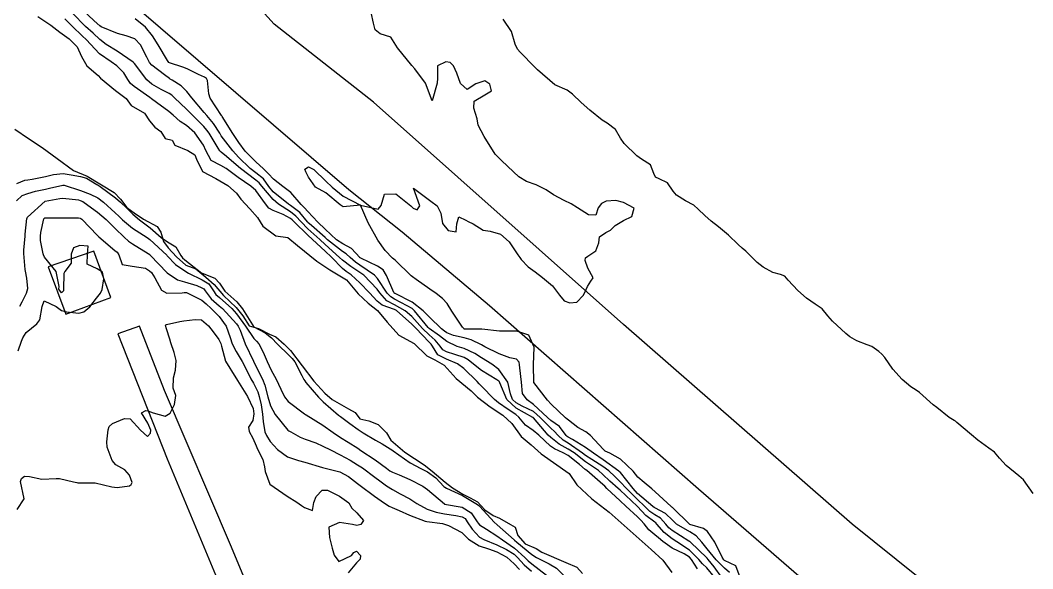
# Model space of a CAD drawing. Header units: metres. Extents: x 307586 to 320046, y 7427249 to 7434250.
# Drawn here: x 311804.5 to 311920.1, y 7432130.7 to 7432193.3 of the extents above; entities that cross this region are included whole.
import ezdxf

# ---------------------------------------------------------------- set-up
doc = ezdxf.new("R2010")
doc.units = ezdxf.units.M
doc.header["$MEASUREMENT"] = 0
for name, color, linetype in [('Curvas de Nivel 1m', 11, 'Continuous'), ('Curvas de Nivel 5m', 15, 'Continuous'), ('Edificações', 30, 'Continuous'), ('Hidrografia', 140, 'Continuous'), ('Vias Primárias', 230, 'Continuous'), ('Vias Secundárias', 230, 'Continuous')]:
    doc.layers.add(name, color=color, linetype=linetype)

msp = doc.modelspace()

# ---------------------------------------------------------------- linework, layer by layer
at = {"layer": 'Curvas de Nivel 1m', "flags": 128}
for points, elevation in [([(311884.59, 7432129.7), (311883.7, 7432130.89), (311883.03, 7432131.72), (311882.89, 7432131.88), (311880.96, 7432133.75), (311880.93, 7432133.77), (311880.91, 7432133.79), (311880.83, 7432133.83), (311878.93, 7432135.06), (311878.53, 7432135.37), (311878.19, 7432135.78), (311877.59, 7432136.44), (311876.94, 7432136.84), (311876.37, 7432137.23), (311875.76, 7432137.81), (311874.96, 7432138.57), (311873.69, 7432139.83), (311872.99, 7432140.59), (311872.37, 7432141.22), (311871.67, 7432141.86), (311871.01, 7432142.36), (311869.74, 7432143.16), (311869.03, 7432143.62), (311868.66, 7432143.89), (311867.04, 7432145), (311866.48, 7432145.36), (311865.85, 7432145.93), (311865.48, 7432146.35), (311865.06, 7432146.73), (311863.85, 7432147.95), (311863.08, 7432148.62), (311861.81, 7432149.26), (311861.1, 7432149.62), (311860.7, 7432149.99), (311860.46, 7432150.64), (311860.17, 7432152), (311859.14, 7432153.42), (311858.32, 7432154.02), (311857.16, 7432154.75), (311856.39, 7432155.26), (311855.17, 7432155.83), (311854.38, 7432156.07), (311853.18, 7432156.63), (311852.35, 7432157.26), (311851.19, 7432158.1), (311851.18, 7432158.11), (311851.08, 7432158.23), (311849.51, 7432160.13), (311849.23, 7432160.38), (311848.68, 7432160.68), (311847.24, 7432161.44), (311846.79, 7432161.71), (311846.38, 7432162.16), (311845.27, 7432163.83), (311844.93, 7432164.18), (311843.28, 7432165.33), (311842.76, 7432165.68), (311842.15, 7432166.22), (311841.7, 7432166.63), (311841.3, 7432166.91), (311839.59, 7432168.25), (311839.32, 7432168.49), (311837.75, 7432169.85), (311837.34, 7432170.21), (311837.29, 7432170.27), (311836.42, 7432171.35), (311835.36, 7432172.14), (311835.13, 7432172.3), (311833.38, 7432173.73), (311832.9, 7432174.33), (311832.26, 7432175.2), (311831.41, 7432175.87), (311830.76, 7432176.36), (311829.43, 7432177.68), (311828.78, 7432178.38), (311827.46, 7432180.09), (311827.28, 7432180.39), (311826.58, 7432181.51), (311825.82, 7432182.41), (311825.49, 7432182.77), (311824.11, 7432184.43), (311823.52, 7432185.18), (311822.88, 7432185.81), (311821.85, 7432186.47), (311821.64, 7432186.57), (311821.53, 7432186.64), (311820.96, 7432187.05), (311819.55, 7432188.16), (311819.28, 7432188.49), (311818.97, 7432189.09), (311818.22, 7432190.5), (311817.59, 7432191.17), (311816.6, 7432191.53), (311815.6, 7432191.77), (311813.76, 7432192.56), (311813.6, 7432192.66), (311812.95, 7432193.24), (311811.63, 7432194.47)], 716), ([(311881.8, 7432130.66), (311881.12, 7432131.75), (311880.89, 7432132.02), (311880.27, 7432132.38), (311878.9, 7432133.03), (311877.83, 7432133.78), (311877.34, 7432134.21), (311876.92, 7432134.55), (311876.23, 7432135.11), (311875.72, 7432135.81), (311875.35, 7432136.22), (311874.94, 7432136.59), (311873.61, 7432137.83), (311872.96, 7432138.44), (311871.46, 7432139.86), (311871.21, 7432140.1), (311870.99, 7432140.3), (311869.16, 7432141.89), (311869, 7432142.02), (311868.33, 7432142.58), (311867.03, 7432143.61), (311866.48, 7432143.92), (311865.49, 7432144.39), (311865.04, 7432144.69), (311863.71, 7432145.95), (311863.06, 7432146.46), (311862.16, 7432147.07), (311861.42, 7432147.98), (311861.08, 7432148.29), (311860.2, 7432148.88), (311859.1, 7432149.62), (311858.64, 7432150.01), (311857.12, 7432151.58), (311856.88, 7432151.8), (311856.65, 7432152.04), (311855.15, 7432153.56), (311854.43, 7432154.07), (311853.16, 7432154.59), (311852.16, 7432155.09), (311851.55, 7432156.1), (311851.4, 7432156.33), (311851.18, 7432156.54), (311849.67, 7432158.13), (311849.2, 7432158.61), (311847.46, 7432160.15), (311847.22, 7432160.27), (311845.83, 7432160.77), (311845.23, 7432161.23), (311844.37, 7432162.19), (311843.26, 7432163.32), (311842.27, 7432164.22), (311841.69, 7432164.63), (311841.28, 7432164.97), (311840.02, 7432166.24), (311839.3, 7432166.93), (311837.86, 7432168.26), (311837.32, 7432168.77), (311835.76, 7432170.29), (311835.55, 7432170.5), (311835.35, 7432170.66), (311834.53, 7432171.12), (311833.36, 7432171.58), (311832.87, 7432171.84), (311832.49, 7432172.33), (311831.39, 7432173.86), (311830.84, 7432174.36), (311829.4, 7432175.33), (311828, 7432176.38), (311827.42, 7432176.7), (311826.3, 7432177.29), (311825.7, 7432178.42), (311825.44, 7432179.02), (311824.44, 7432180.43), (311823.47, 7432181.29), (311822.77, 7432181.74), (311821.96, 7432182.46), (311821.49, 7432182.89), (311820.07, 7432183.91), (311819.51, 7432184.32), (311819.29, 7432184.49), (311817.53, 7432185.75), (311817.09, 7432186.08), (311816.81, 7432186.52), (311816.33, 7432187.31), (311815.55, 7432188.11), (311814.91, 7432188.55), (311813.57, 7432189.48), (311812.53, 7432190.58), (311812.08, 7432191.07), (311811.59, 7432191.53), (311810.48, 7432192.6), (311809.62, 7432193.46)], 714), ([(311885.44, 7432130.26), (311884.87, 7432130.76), (311883.92, 7432131.71), (311882.9, 7432132.95), (311882.29, 7432133.73), (311881.64, 7432134.45), (311880.92, 7432134.89), (311879.42, 7432135.77), (311878.94, 7432136.23), (311878.15, 7432136.98), (311876.95, 7432137.62), (311876.84, 7432137.68), (311876.72, 7432137.79), (311874.97, 7432139.29), (311874.45, 7432139.83), (311873, 7432141.66), (311872.92, 7432141.75), (311872.81, 7432141.84), (311871.02, 7432143.1), (311869.94, 7432143.88), (311869.04, 7432144.53), (311867.53, 7432145.43), (311867.05, 7432145.72), (311866.93, 7432145.79), (311866.82, 7432145.91), (311866.07, 7432146.94), (311865.07, 7432147.62), (311864.67, 7432147.94), (311863.09, 7432149.43), (311862.36, 7432149.97), (311861.82, 7432150.69), (311861.7, 7432151.98), (311861.53, 7432153.6), (311861.5, 7432153.98), (311861.45, 7432154.28), (311861.16, 7432154.59), (311860.39, 7432154.76), (311859.16, 7432155.21), (311857.54, 7432156.03), (311857.17, 7432156.24), (311855.96, 7432156.83), (311855.18, 7432157.03), (311853.94, 7432157.32), (311853.19, 7432157.63), (311852.92, 7432157.81), (311852.6, 7432158.09), (311851.21, 7432159.39), (311850.5, 7432160.12), (311849.23, 7432161.13), (311847.29, 7432162.1), (311847.24, 7432162.12), (311847.23, 7432162.13), (311847.21, 7432162.15), (311847.16, 7432162.23), (311846.32, 7432164.16), (311845.93, 7432164.82), (311845.28, 7432165.22), (311843.37, 7432166.12), (311843.29, 7432166.17), (311843.27, 7432166.18), (311843.25, 7432166.2), (311842.33, 7432167.25), (311841.31, 7432167.77), (311840.59, 7432168.24), (311839.33, 7432169.45), (311838.49, 7432170.26), (311837.35, 7432171.46), (311836.96, 7432171.87), (311836.56, 7432172.28), (311835.38, 7432173.63), (311834.5, 7432174.31), (311833.4, 7432175.14), (311832.83, 7432175.75), (311832.26, 7432176.34), (311831.82, 7432176.75), (311831.42, 7432177.1), (311830.18, 7432178.36), (311829.45, 7432179.36), (311828.77, 7432180.38), (311827.55, 7432182.33), (311827.51, 7432182.39), (311827.48, 7432182.43), (311826.2, 7432184.41), (311826.02, 7432184.91), (311825.87, 7432186.41), (311825.78, 7432186.66), (311825.54, 7432186.81), (311824.87, 7432187.09), (311823.55, 7432187.75), (311823.06, 7432187.96), (311821.55, 7432188.42), (311821.48, 7432188.47), (311821.33, 7432188.7), (311820.25, 7432190.48), (311819.59, 7432191.51), (311818.82, 7432192.5), (311817.62, 7432193.48)], 717), ([(311886.69, 7432129.67), (311886.19, 7432131), (311884.88, 7432131.64), (311884.8, 7432131.7), (311884.6, 7432131.99), (311883.78, 7432133.71), (311882.93, 7432134.94), (311882.47, 7432135.27), (311880.93, 7432135.75), (311878.95, 7432137.66), (311878.89, 7432137.71), (311878.81, 7432137.77), (311876.98, 7432139.45), (311876.58, 7432139.8), (311875.7, 7432140.52), (311875, 7432141.15), (311874.45, 7432141.83), (311873.02, 7432143.2), (311871.78, 7432143.86), (311871.27, 7432144.1), (311871.04, 7432144.35), (311869.61, 7432145.88), (311869.06, 7432146.32), (311868.15, 7432146.81), (311867.07, 7432147.66), (311866.93, 7432147.77), (311866.75, 7432147.91), (311865.1, 7432149.46), (311864.68, 7432149.94), (311863.12, 7432151.96), (311863.08, 7432153.96), (311863.17, 7432155.96), (311862.56, 7432157.34), (311861.19, 7432157.82), (311859.41, 7432157.79), (311859.19, 7432157.79), (311857.19, 7432158.03), (311855.19, 7432158.05), (311855.17, 7432158.06), (311854.99, 7432158.27), (311853.78, 7432160.07), (311853.23, 7432160.95), (311852.7, 7432161.55), (311851.98, 7432162.1), (311851.25, 7432162.6), (311849.69, 7432163.7), (311849.27, 7432164.01), (311849.12, 7432164.13), (311847.29, 7432165.92), (311847.16, 7432166.02), (311846.99, 7432166.15), (311846.17, 7432167.03), (311845.31, 7432168.18), (311844.22, 7432170.19), (311843.36, 7432172.2), (311841.36, 7432172.01), (311841.02, 7432172.23), (311839.38, 7432173.6), (311838.22, 7432174.26), (311837.4, 7432175.37), (311837.12, 7432175.99), (311837.01, 7432176.28), (311837.42, 7432176.57), (311838.01, 7432176.26), (311839.4, 7432174.93), (311840.13, 7432174.24), (311841.38, 7432173.2), (311843.36, 7432172.2), (311845.36, 7432171.73), (311845.71, 7432172.17), (311846.09, 7432173.46), (311847.38, 7432173.5), (311849.08, 7432172.13), (311849.36, 7432171.85), (311849.83, 7432171.65), (311850.11, 7432172.12), (311849.39, 7432174.13), (311851.37, 7432172.64), (311852.11, 7432172.1), (311852.52, 7432171.26), (311852.7, 7432170.09), (311853.33, 7432169.3), (311854.25, 7432169.15), (311854.34, 7432170.07), (311854.57, 7432170.85), (311855.35, 7432170.48), (311855.63, 7432170.34), (311856.22, 7432170.05), (311857.33, 7432169.33), (311858.13, 7432169.22), (311859.33, 7432168.89), (311860.32, 7432168), (311861.3, 7432166.51), (311861.51, 7432166.2), (311861.68, 7432165.98), (311862.48, 7432165.16), (311863.28, 7432164.56), (311864.11, 7432163.95), (311865.26, 7432162.97), (311866.06, 7432161.93), (311866.58, 7432161.26), (311867.23, 7432161.05), (311868.04, 7432161.1), (311868.77, 7432161.89), (311868.93, 7432162.21), (311869.26, 7432162.91), (311869.63, 7432163.52), (311869.88, 7432163.88), (311869.28, 7432165.01), (311869, 7432165.89), (311869.01, 7432166.18), (311869.3, 7432166.38), (311870.21, 7432166.97), (311870.53, 7432167.88), (311870.62, 7432168.58), (311871.33, 7432169.07), (311871.87, 7432169.33), (311872.39, 7432169.85), (311873.35, 7432170.45), (311874.29, 7432170.89), (311874.57, 7432171.83), (311873.37, 7432172.51), (311872.5, 7432172.73), (311871.37, 7432172.66), (311870.85, 7432172.39), (311870.48, 7432171.88), (311870.19, 7432171.05), (311869.35, 7432171.09), (311868.1, 7432171.9), (311867.37, 7432172.36), (311866.57, 7432172.72), (311865.38, 7432173.35), (311864.53, 7432173.95), (311863.4, 7432174.51), (311862.3, 7432174.88), (311861.41, 7432175.42), (311860.82, 7432176), (311859.43, 7432177.29), (311858.7, 7432178.02), (311857.46, 7432180.03), (311856.78, 7432181.34), (311856.66, 7432182.04), (311856.28, 7432183.27), (311856.31, 7432184.05), (311857.52, 7432184.78), (311858.3, 7432185.25), (311858.09, 7432186.02), (311857.54, 7432186.39), (311856.51, 7432186.05), (311855.53, 7432185.39), (311854.75, 7432186.07), (311854.35, 7432187.27), (311853.94, 7432188.08), (311853.56, 7432188.46), (311853.07, 7432188.57), (311852.15, 7432188.1), (311852.12, 7432186.69), (311852.11, 7432186.1), (311851.51, 7432184.11), (311850.78, 7432186.12), (311849.55, 7432187.76), (311849.22, 7432188.13), (311847.58, 7432190.15), (311846.81, 7432191.38), (311845.6, 7432191.75), (311845.03, 7432192.19), (311844.83, 7432192.98), (311844.58, 7432194.19)], 718), ([(311920.11, 7432139.28), (311919, 7432140.85), (311918.48, 7432141.3), (311917.02, 7432142.46), (311916.27, 7432143.32), (311915.7, 7432143.99), (311915.04, 7432144.44), (311913.78, 7432145.35), (311913.06, 7432145.96), (311911.41, 7432147.39), (311911.24, 7432147.54), (311911.09, 7432147.62), (311910.52, 7432147.96), (311909.1, 7432149.08), (311908.71, 7432149.41), (311907.12, 7432150.81), (311906.75, 7432151.07), (311906.16, 7432151.44), (311905.14, 7432152.28), (311904.09, 7432153.47), (311903.17, 7432154.8), (311902.85, 7432155.17), (311902.48, 7432155.49), (311901.71, 7432156.04), (311901.18, 7432156.24), (311900, 7432156.7), (311899.19, 7432157.17), (311898.72, 7432157.53), (311897.21, 7432158.94), (311896.69, 7432159.56), (311896.02, 7432160.35), (311895.24, 7432160.87), (311894.23, 7432161.59), (311893.26, 7432162.44), (311892.15, 7432163.62), (311891.75, 7432164.1), (311891.28, 7432164.26), (311890.41, 7432164.51), (311889.29, 7432165.11), (311888.6, 7432165.66), (311887.31, 7432166.92), (311886.9, 7432167.27), (311886.45, 7432167.68), (311885.33, 7432168.77), (311884.21, 7432169.71), (311883.35, 7432170.38), (311882.63, 7432171.01), (311881.89, 7432171.74), (311881.37, 7432172.18), (311880.45, 7432172.69), (311879.39, 7432173.34), (311879.03, 7432173.77), (311878.36, 7432174.74), (311877.41, 7432175.19), (311877, 7432175.38), (311876.83, 7432175.8), (311876.42, 7432176.8), (311875.43, 7432177.44), (311874.87, 7432177.83), (311873.45, 7432179.23), (311873, 7432179.85), (311872.44, 7432180.82), (311871.48, 7432181.54), (311870.93, 7432181.88), (311869.5, 7432183.05), (311868.54, 7432183.9), (311867.52, 7432184.88), (311866.93, 7432185.32), (311865.53, 7432185.94), (311863.55, 7432187.64), (311863.38, 7432187.79), (311863.22, 7432187.96), (311861.58, 7432189.64), (311861.25, 7432189.99), (311861, 7432190.58), (311860.57, 7432192), (311859.62, 7432193.43)], 719), ([(311804.11, 7432174.67), (311805.02, 7432175.04), (311805.4, 7432175.09), (311805.88, 7432175.14), (311807.4, 7432175.48), (311808.32, 7432175.7), (311809.4, 7432175.79), (311810.34, 7432175.67), (311811.4, 7432175.46), (311812.08, 7432175.26), (311813.24, 7432174.56), (311813.39, 7432174.47), (311813.63, 7432174.31), (311815.37, 7432173.04), (311815.95, 7432172.53), (311816.66, 7432171.83), (311817.35, 7432171.15), (311818.13, 7432170.5), (311819.33, 7432169.59), (311820.6, 7432168.48), (311821.31, 7432167.99), (311822.27, 7432167.42), (311822.83, 7432166.45), (311823.02, 7432166.18), (311823.29, 7432165.96), (311825.24, 7432164.42), (311825.27, 7432164.41), (311826.72, 7432163.86), (311827.26, 7432163.28), (311827.88, 7432162.38), (311829.23, 7432161.14), (311829.87, 7432160.36), (311831.02, 7432158.52), (311831.14, 7432158.35), (311831.19, 7432158.3), (311832.48, 7432157.63), (311833.18, 7432157.04), (311833.87, 7432156.31), (311835.16, 7432155.05), (311835.55, 7432154.68), (311835.85, 7432154.29), (311836.66, 7432152.75), (311836.89, 7432152.27), (311836.98, 7432152.13), (311837.12, 7432151.96), (311838.57, 7432150.26), (311839.1, 7432149.73), (311840.84, 7432148.23), (311841.07, 7432148.05), (311842.12, 7432147.27), (311843.06, 7432146.58), (311843.63, 7432146.19), (311845.04, 7432145.36), (311845.8, 7432144.93), (311847.03, 7432144.19), (311847.09, 7432144.15), (311849.01, 7432142.77), (311850.22, 7432142.12), (311851, 7432141.74), (311851.96, 7432141.07), (311852.86, 7432140.08), (311852.98, 7432139.98), (311853.16, 7432139.9), (311854.97, 7432139.05), (311856.71, 7432138.03), (311856.84, 7432137.92), (311856.95, 7432137.8), (311858.58, 7432136.01), (311858.93, 7432135.69), (311860.87, 7432133.99), (311860.91, 7432133.95), (311861.18, 7432133.72), (311862.89, 7432132.32), (311863.43, 7432131.95), (311864.88, 7432131.23), (311865.71, 7432130.76), (311866.54, 7432129.91)], 714), ([(311804.46, 7432160.67), (311804.72, 7432161.17), (311805.24, 7432162.13), (311805.37, 7432162.66), (311805.26, 7432163.87), (311805.12, 7432164.66), (311805.09, 7432164.85), (311804.92, 7432166.66), (311804.92, 7432167.04), (311805.07, 7432168.66), (311805.09, 7432168.89), (311805.28, 7432170.66), (311805.29, 7432170.71), (311805.34, 7432170.82), (311807.36, 7432172.63), (311809.02, 7432172.96), (311809.37, 7432172.99), (311811.15, 7432172.8), (311811.37, 7432172.74), (311811.66, 7432172.59), (311812.66, 7432171.88), (311813.35, 7432171.39), (311814.31, 7432170.55), (311815.33, 7432169.53), (311816.37, 7432168.52), (311816.87, 7432168.08), (311817.31, 7432167.78), (311819.11, 7432166.68), (311819.29, 7432166.55), (311819.36, 7432166.49), (311821.27, 7432164.47), (311822.45, 7432163.65), (311823.26, 7432163.42), (311824.67, 7432163.01), (311825.25, 7432162.76), (311825.46, 7432162.63), (311825.63, 7432162.41), (311826.32, 7432161.49), (311827.23, 7432160.7), (311827.58, 7432160.39), (311829.2, 7432158.64), (311829.4, 7432158.37), (311829.63, 7432157.92), (311830.2, 7432156.36), (311831.12, 7432154.38), (311831.14, 7432154.35), (311831.15, 7432154.33), (311832.16, 7432152.33), (311832.44, 7432151.65), (311832.78, 7432150.32), (311833.09, 7432149.29), (311833.62, 7432148.31), (311835.06, 7432146.52), (311835.17, 7432146.41), (311835.38, 7432146.3), (311836.47, 7432145.71), (311837.04, 7432145.48), (311838.26, 7432145.04), (311839.04, 7432144.69), (311839.93, 7432144.24), (311841.02, 7432143.69), (311842.17, 7432143.06), (311843.01, 7432142.56), (311843.57, 7432142.19), (311844.99, 7432141.15), (311845.54, 7432140.73), (311846.31, 7432140.16), (311846.98, 7432139.72), (311847.87, 7432139.24), (311848.96, 7432138.66), (311849.77, 7432138.12), (311850.95, 7432137.47), (311851.98, 7432137.13), (311852.94, 7432136.96), (311854.24, 7432136.77), (311854.94, 7432136.62), (311855.28, 7432136.4), (311855.52, 7432136.05), (311856.07, 7432135.19), (311856.92, 7432134.3), (311857.41, 7432134.03), (311858.9, 7432133.43), (311860.02, 7432132.88), (311860.89, 7432132.33), (311861.26, 7432131.98), (311862.02, 7432131.11), (311862.87, 7432130.42)], 716), ([(311804.28, 7432155.55), (311804.66, 7432156.67), (311804.8, 7432157.04), (311805.18, 7432157.67), (311806.42, 7432158.64), (311806.75, 7432159.09), (311807.03, 7432160.63), (311807.23, 7432161.26), (311808.6, 7432160.62), (311809.22, 7432160.18), (311809.79, 7432160.03), (311811.21, 7432159.85), (311811.79, 7432160.01), (311812.44, 7432160.57), (311813.23, 7432161.57), (311813.66, 7432162.14), (311813.87, 7432162.55), (311814.04, 7432163.77), (311813.89, 7432164.55), (311813.28, 7432164.91), (311812.16, 7432165.45), (311812.18, 7432166.58), (311812.25, 7432167.52), (311811.3, 7432167.59), (311810.6, 7432167.3), (311810.34, 7432166.6), (311810.33, 7432165.55), (311809.61, 7432164.61), (311809.5, 7432164.38), (311809.46, 7432162.61), (311809.45, 7432162.4), (311809.24, 7432162.19), (311808.91, 7432162.61), (311808.94, 7432162.92), (311808.63, 7432164.62), (311807.29, 7432166.26), (311807.17, 7432166.51), (311807.14, 7432166.63), (311806.83, 7432168.16), (311806.83, 7432168.64), (311806.88, 7432169.07), (311807.21, 7432170.63), (311807.34, 7432170.73), (311809.23, 7432170.73), (311809.34, 7432170.73), (311811.18, 7432170.76), (311811.34, 7432170.72), (311811.43, 7432170.68), (311811.56, 7432170.59), (311813.32, 7432168.72), (311813.49, 7432168.56), (311815.3, 7432167.03), (311815.57, 7432166.81), (311815.78, 7432166.53), (311816.16, 7432165.41), (311817.28, 7432165.22), (311818.8, 7432164.98), (311819.28, 7432164.71), (311819.49, 7432164.49), (311819.87, 7432163.88), (311820.63, 7432162.48), (311821.24, 7432162.13), (311822.98, 7432162.19), (311823.24, 7432162.23), (311823.48, 7432162.2), (311825.23, 7432161.36), (311825.74, 7432160.93), (311826.29, 7432160.4), (311827.21, 7432159.49), (311828.01, 7432158.38), (311828.46, 7432157.1), (311828.69, 7432156.37), (311829.16, 7432155.5), (311829.84, 7432154.36), (311830.56, 7432152.92), (311830.84, 7432152.35), (311831.12, 7432151.86), (311831.62, 7432150.86), (311831.79, 7432150.34), (311832.01, 7432149.41), (311832.17, 7432148.33), (311832.23, 7432147.49), (311832.44, 7432146.33), (311832.61, 7432145.89), (311833.04, 7432145.19), (311833.86, 7432144.31), (311835.02, 7432143.47), (311836.27, 7432143.03), (311837.01, 7432142.84), (311839, 7432142.25), (311841, 7432141.74), (311841.97, 7432141.2), (311842.99, 7432140.43), (311843.29, 7432140.2), (311844.96, 7432138.95), (311846.07, 7432138.16), (311846.62, 7432137.82), (311846.95, 7432137.67), (311847.75, 7432137.34), (311848.94, 7432136.81), (311850.73, 7432136.11), (311850.93, 7432136.06), (311852.69, 7432135.85), (311852.93, 7432135.79), (311853.4, 7432135.61), (311854.92, 7432134.82), (311855.29, 7432134.43), (311855.67, 7432134.05), (311856.9, 7432133.31), (311857.96, 7432132.96), (311858.89, 7432132.63), (311860.03, 7432132), (311860.88, 7432131.24), (311861.48, 7432130.6)], 717), ([(311804.17, 7432137.44), (311804.95, 7432138.66), (311804.54, 7432140.66), (311804.65, 7432141), (311804.99, 7432141.25), (311805.56, 7432141.22), (311806.99, 7432140.92), (311808.63, 7432140.97), (311808.99, 7432140.99), (311810.6, 7432140.59), (311810.98, 7432140.51), (311811.07, 7432140.5), (311812.98, 7432140.49), (311813.06, 7432140.48), (311814.98, 7432140.02), (311815.56, 7432139.94), (311816.98, 7432140.15), (311817.19, 7432140.29), (311817.27, 7432140.51), (311816.99, 7432141.38), (311816.45, 7432141.97), (311815.43, 7432142.53), (311815.01, 7432143.05), (311814.45, 7432144.55), (311814.4, 7432145.18), (311814.54, 7432146.55), (311814.67, 7432146.93), (311815.06, 7432147.26), (311816.4, 7432147.85), (311817.07, 7432147.8), (311818.22, 7432146.5), (311819.05, 7432145.78), (311819.38, 7432146.15), (311819.42, 7432146.49), (311819.06, 7432147.29), (311818.36, 7432148.5), (311818.84, 7432148.73), (311819.08, 7432148.7), (311819.68, 7432148.48), (311821.07, 7432148.11), (311821.62, 7432148.46), (311822.1, 7432149.44), (311822.26, 7432150.45), (311821.97, 7432151.31), (311822.02, 7432152.46), (311822.22, 7432153.37), (311822.31, 7432154.45), (311822.09, 7432155.38), (311821.7, 7432156.46), (311821.6, 7432156.88), (311821.19, 7432158.09), (311821.11, 7432158.47), (311821.12, 7432158.54), (311821.19, 7432158.57), (311822.74, 7432158.9), (311823.2, 7432158.98), (311824.48, 7432159.15), (311825.2, 7432159.08), (311825.98, 7432158.41), (311826.53, 7432157.74), (311827.18, 7432156.87), (311827.39, 7432156.39), (311827.48, 7432156.08), (311827.92, 7432154.38), (311829.12, 7432152.47), (311829.18, 7432152.37), (311829.3, 7432152.19), (311830.46, 7432150.36), (311831.08, 7432148.99), (311831.17, 7432148.35), (311831.07, 7432147.59), (311830.57, 7432146.84), (311830.64, 7432146.35), (311831.05, 7432145.58), (311831.42, 7432144.72), (311831.6, 7432144.34), (311832.18, 7432143.17), (311832.38, 7432142.33), (311832.45, 7432141.78), (311832.98, 7432140.32), (311834.96, 7432138.96), (311836.06, 7432138.28), (311836.6, 7432137.92), (311836.95, 7432137.67), (311837.87, 7432137.34), (311838.02, 7432138.26), (311838.3, 7432138.92), (311838.97, 7432139.64), (311839.56, 7432139.66), (311840.96, 7432138.98), (311842.02, 7432138.21), (311842.34, 7432137.6), (311842.94, 7432137.08), (311843.7, 7432136.19), (311843.39, 7432135.73), (311842.93, 7432135.62), (311842.45, 7432135.73), (311840.93, 7432135.95), (311839.73, 7432135.43), (311839.8, 7432134.24), (311840.11, 7432133.02), (311840.35, 7432132.24), (311840.88, 7432131.5), (311842.33, 7432132.21), (311842.57, 7432132.52), (311842.89, 7432132.69), (311843.34, 7432132.2), (311843.3, 7432131.78), (311842.87, 7432131.34), (311841.94, 7432130.21)], 718)]:
    msp.add_lwpolyline(points, dxfattribs=dict(at, elevation=elevation))
at = {"layer": 'Curvas de Nivel 5m', "elevation": 715, "flags": 128}
for points in [[(311883.73, 7432129.71), (311882.87, 7432130.78), (311882.39, 7432131.24), (311881.97, 7432131.73), (311880.9, 7432132.79), (311879.46, 7432133.76), (311878.92, 7432134.1), (311877.98, 7432134.83), (311877.18, 7432135.79), (311877.06, 7432135.91), (311876.94, 7432136), (311875.9, 7432136.76), (311874.95, 7432137.79), (311874.93, 7432137.82), (311872.98, 7432139.64), (311872.75, 7432139.84), (311871.81, 7432140.67), (311871, 7432141.46), (311870.49, 7432141.88), (311869.02, 7432142.9), (311867.73, 7432143.9), (311867.04, 7432144.35), (311866.02, 7432144.91), (311865.05, 7432145.65), (311864.77, 7432145.94), (311863.07, 7432147.91), (311863.05, 7432147.93), (311863.01, 7432147.96), (311861.09, 7432149.03), (311860.04, 7432150), (311859.23, 7432151.9), (311859.2, 7432152.01), (311859.12, 7432152.1), (311858.89, 7432152.25), (311857.14, 7432153.31), (311856.25, 7432154.04), (311855.65, 7432154.55), (311855.16, 7432154.79), (311854.1, 7432155.13), (311853.17, 7432155.44), (311852.75, 7432155.67), (311852.43, 7432156.09), (311851.87, 7432156.79), (311851.19, 7432157.38), (311850.43, 7432158.12), (311849.21, 7432159.47), (311848.44, 7432160.14), (311847.23, 7432160.8), (311846.35, 7432161.28), (311845.56, 7432162.18), (311845.25, 7432162.61), (311843.71, 7432164.2), (311843.28, 7432164.52), (311842.24, 7432165.17), (311841.29, 7432165.92), (311840.94, 7432166.23), (311839.31, 7432167.7), (311838.69, 7432168.26), (311837.33, 7432169.5), (311836.58, 7432170.28), (311835.98, 7432170.92), (311835.35, 7432171.41), (311833.98, 7432172.31), (311833.37, 7432172.83), (311832.1, 7432174.34), (311831.78, 7432174.72), (311831.4, 7432175.05), (311829.65, 7432176.37), (311829.41, 7432176.57), (311828.06, 7432177.75), (311827.43, 7432178.24), (311827.35, 7432178.31), (311827.29, 7432178.39), (311827.12, 7432178.71), (311826.07, 7432180.41), (311825.82, 7432180.77), (311825.47, 7432181.16), (311824.2, 7432182.43), (311823.49, 7432183.14), (311822.13, 7432184.46), (311821.8, 7432184.75), (311821.52, 7432184.94), (311820.61, 7432185.39), (311819.53, 7432186.02), (311818.98, 7432186.5), (311817.55, 7432188.37), (311817.49, 7432188.45), (311817.42, 7432188.51), (311815.57, 7432189.76), (311814.33, 7432190.55), (311813.59, 7432191.11), (311812.83, 7432191.81), (311811.98, 7432192.58), (311811.61, 7432192.94), (311810.01, 7432194.61)], [(311804.09, 7432172.67), (311804.75, 7432173.29), (311805.38, 7432173.54), (311806.26, 7432173.77), (311807.38, 7432174.03), (311807.87, 7432174.14), (311809.39, 7432174.47), (311809.54, 7432174.46), (311811.38, 7432173.88), (311812.51, 7432173.44), (311813.37, 7432173.01), (311814.01, 7432172.55), (311815.35, 7432171.33), (311815.75, 7432170.94), (311816.17, 7432170.53), (311817.33, 7432169.58), (311819, 7432168.49), (311819.31, 7432168.26), (311821.23, 7432166.47), (311821.29, 7432166.4), (311822.24, 7432165.41), (311823.28, 7432164.7), (311823.72, 7432164.44), (311825.26, 7432163.68), (311826.05, 7432163.2), (311826.57, 7432162.4), (311826.84, 7432162), (311827.24, 7432161.63), (311828.66, 7432160.38), (311829.21, 7432159.77), (311830.22, 7432158.36), (311831.18, 7432156.98), (311831.48, 7432156.65), (311831.76, 7432156.34), (311832.25, 7432155.42), (311832.69, 7432154.33), (311833.14, 7432153.34), (311833.71, 7432152.31), (311834.25, 7432151.17), (311834.67, 7432150.3), (311835.1, 7432149.77), (311836.97, 7432148.37), (311837.07, 7432148.3), (311837.13, 7432148.27), (311839.06, 7432147.06), (311840.24, 7432146.24), (311841.05, 7432145.68), (311841.94, 7432145.12), (311843.04, 7432144.43), (311843.39, 7432144.2), (311845.02, 7432143.11), (311846.33, 7432142.16), (311846.71, 7432141.87), (311847, 7432141.7), (311847.74, 7432141.4), (311848.99, 7432140.87), (311850.44, 7432140.12), (311850.98, 7432139.73), (311852.92, 7432138.08), (311852.94, 7432138.07), (311854.95, 7432137.71), (311855.96, 7432137.06), (311856.66, 7432136.03), (311856.77, 7432135.87), (311856.93, 7432135.71), (311857.74, 7432135.2), (311858.92, 7432134.43), (311859.54, 7432134), (311860.9, 7432133.04), (311862.11, 7432131.97), (311862.49, 7432131.58), (311862.88, 7432131.25), (311864.56, 7432129.94)]]:
    msp.add_lwpolyline(points, dxfattribs=at)
at = {"layer": 'Edificações'}
msp.add_lwpolyline([(311807.7, 7432165.16), (311809.7, 7432159.75), (311814.85, 7432161.65), (311812.9, 7432166.93)], close=True, dxfattribs=at)
at = {"layer": 'Hidrografia'}
for points in [[(311806.53, 7432193.74), (311808.02, 7432192.75), (311809.02, 7432191.95), (311810.11, 7432191.16), (311811, 7432190.26), (311811.5, 7432189.17), (311812.1, 7432188.08), (311813.39, 7432186.99), (311813.69, 7432186.69), (311815.4, 7432185.27), (311816.59, 7432184.38), (311817.19, 7432183.58), (311818.68, 7432182.69), (311819.27, 7432181.8), (311819.87, 7432181.1), (311820.56, 7432180.61), (311821.06, 7432179.81), (311821.85, 7432179.61), (311822.15, 7432179.02), (311823.64, 7432178.42), (311824.44, 7432177.92), (311824.64, 7432177.43), (311825.33, 7432176.04), (311826.82, 7432175.24), (311828.21, 7432174.45), (311829.21, 7432173.56), (311829.7, 7432172.86), (311830.7, 7432171.77), (311831.59, 7432170.77), (311832.19, 7432169.78), (311833.68, 7432168.69), (311835.07, 7432168.49), (311836.16, 7432167.6), (311838.35, 7432165.81), (311839.84, 7432164.82), (311841.75, 7432163.66), (311843.08, 7432162.08), (311844.22, 7432161), (311845.29, 7432160.18), (311846.37, 7432158.85), (311847.7, 7432157.34), (311849.47, 7432156.39), (311850.92, 7432155), (311851.81, 7432154.55), (311852.88, 7432153.92), (311854.27, 7432152.4), (311855.98, 7432151.01), (311856.68, 7432150.26), (311858.13, 7432149.18), (311859.59, 7432148.23), (311860.6, 7432147.28), (311861.67, 7432145.77), (311862.81, 7432144.82), (311863.95, 7432143.81), (311867.14, 7432141.54), (311868.02, 7432140.26), (311869.73, 7432138.67), (311871.72, 7432137.16), (311876.52, 7432132.89), (311877.84, 7432131.67), (311878.86, 7432130.25)], [(311803.89, 7432180.85), (311805.46, 7432179.81), (311807.03, 7432178.76), (311808.71, 7432177.5), (311810.6, 7432176.13), (311812.17, 7432175.51), (311815.22, 7432173.62), (311815.95, 7432172.88), (311816.69, 7432171.94), (311817.53, 7432171.31), (311818.58, 7432170.58), (311820.15, 7432169.74), (311820.57, 7432169.11), (311820.88, 7432168.06), (311821.41, 7432167.32), (311822.35, 7432166.28), (311823.4, 7432165.33), (311824.56, 7432164.91), (311825.71, 7432163.97), (311826.66, 7432163.13), (311827.7, 7432161.87), (311829.17, 7432160.51), (311829.91, 7432159.56), (311830.64, 7432158.41), (311831.69, 7432158.1), (311832.95, 7432157.47), (311833.69, 7432157.15), (311834.63, 7432156.31), (311835.36, 7432155.58), (311838.01, 7432152.08), (311839.27, 7432150.72), (311840.11, 7432149.99), (311841.99, 7432148.94), (311842.73, 7432148.52), (311843.25, 7432147.78), (311844.3, 7432147.57), (311845.35, 7432147.15), (311846.3, 7432146.21), (311846.82, 7432145.37), (311848.4, 7432144.01), (311850.6, 7432142.54), (311851.54, 7432141.81), (311853.01, 7432140.55), (311853.85, 7432139.92), (311855.01, 7432139.18), (311855.85, 7432138.76), (311856.68, 7432138.34), (311857.52, 7432137.4), (311858.47, 7432136.77), (311859.2, 7432136.46), (311860.46, 7432135.72), (311860.99, 7432135.41), (311861.3, 7432134.46), (311862.14, 7432133.52), (311863.4, 7432133), (311864.03, 7432132.58), (311866.78, 7432131.4), (311868.04, 7432130.87), (311868.67, 7432130.14)]]:
    msp.add_lwpolyline(points, dxfattribs=at)
at = {"layer": 'Vias Primárias'}
for points in [[(311943.33, 7432086.33), (311916.25, 7432109.97), (311881.91, 7432139.78), (311858.08, 7432160.69), (311848.09, 7432169.11), (311842.02, 7432173.94), (311807.61, 7432203.51), (311765.23, 7432239.94), (311724.2, 7432275.35), (311699.59, 7432296.71), (311681.95, 7432311.07), (311674.2, 7432318.61), (311661.37, 7432331.33), (311650.81, 7432341.88), (311634.5, 7432356.73), (311625.06, 7432365.15), (311620.23, 7432368.63), (311612.93, 7432373.57), (311604.73, 7432378.4), (311594.04, 7432387.18), (311578.97, 7432400.22, 0.149001), (311569.2, 7432402.91, 0.187946)], [(311938.73, 7432103.57), (311924.38, 7432115.74), (311899.45, 7432135.78), (311873.35, 7432158.55), (311844.82, 7432183.95), (311833.48, 7432192.87), (311830.25, 7432196.47, -0.085586), (311823.19, 7432207.77, -0.104439), (311819.42, 7432228.47, -0.106264), (311821.46, 7432236.82), (311824.13, 7432241.15), (311831.71, 7432250.78), (311845.09, 7432267.99)]]:
    msp.add_lwpolyline(points, format="xyb", dxfattribs=at)
at = {"layer": 'Vias Secundárias'}
msp.add_lwpolyline([(311830.35, 7432047.63), (311830.24, 7432049.92, -0.180709), (311831.25, 7432053.09), (311841.92, 7432065.93), (311844.95, 7432068.97, 0.137107), (311850.28, 7432078.47, 0.14742), (311849.84, 7432086.56), (311848.98, 7432089.3), (311844.79, 7432096.94), (311838.16, 7432110.19), (311828.64, 7432133.13), (311820.99, 7432151.02), (311818.11, 7432158.37), (311815.66, 7432157.5), (311821.28, 7432143.24), (311831.37, 7432119.01), (311842.34, 7432093.91), (311846.38, 7432085.39, -0.242623), (311846.09, 7432076.75), (311838.3, 7432066.22), (311828.93, 7432055.26, -0.214878), (311822.85, 7432052.39, -3.810268)], format="xyb", dxfattribs=at)

doc.saveas('drawing.dxf')
